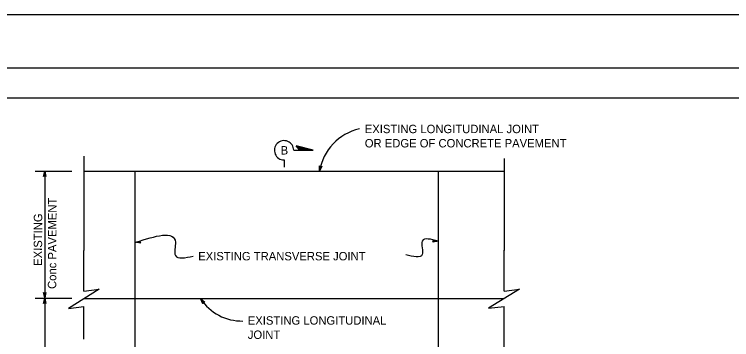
# Model space of a CAD drawing. Extents: x -894 to 866, y -476 to 714.
# Drawn here: x -166 to 431, y 443 to 714 of the extents above; entities that cross this region are included whole.
import ezdxf

# ---------------------------------------------------------------- set-up
doc = ezdxf.new("R2010")
doc.units = 0
for name, color, linetype in [('10 Sheet Format', 7, 'Continuous'), ('22 Misc Cnst Det', 7, 'Continuous'), ('56 Stage 3 Anno', 7, 'Continuous'), ('57 Undefined', 7, 'Continuous'), ('60 Nongeo Data', 7, 'Continuous')]:
    doc.layers.add(name, color=color, linetype=linetype)

msp = doc.modelspace()

# ---------------------------------------------------------------- linework, layer by layer
at = {"layer": '10 Sheet Format'}
for p, q in [((-863.43, 668.96), (836.57, 668.96)), ((-813.45, 643.96), (811.55, 643.96))]:
    msp.add_line(p, q, dxfattribs=at)
for points in [[(-894.04, 713.55), (865.96, 713.55), (865.96, -476.45), (-894.04, -476.45)], [(-863.43, 668.96), (836.59, 668.96), (836.59, -431.03), (-863.43, -431.03)]]:
    msp.add_lwpolyline(points, close=True, dxfattribs=at)
at = {"layer": '22 Misc Cnst Det'}
for p, q in [((82.76, 600.39), (68.55, 604.01)), ((71.48, 600.39), (68.55, 604.01)), ((81.59, 600.39), (68.85, 603.64)), ((66.48, 600.39), (82.76, 600.39)), ((80.42, 600.39), (69.15, 603.26)), ((79.25, 600.39), (69.46, 602.89)), ((78.08, 600.39), (69.76, 602.51)), ((76.92, 600.39), (70.07, 602.14)), ((75.75, 600.39), (70.37, 601.76)), ((74.58, 600.39), (70.68, 601.38)), ((73.41, 600.39), (70.98, 601.01)), ((72.24, 600.39), (71.28, 600.63)), ((58.44, 592.35), (58.44, 586.24))]:
    msp.add_line(p, q, dxfattribs=at)
msp.add_arc((58.44, 600.39), 8.04, 0.00004, 270.00053, dxfattribs=at)
at = {"layer": '56 Stage 3 Anno'}
for p, q in [((-108.39, 595.6), (-108.39, 517.11)), ((241.74, 593.67), (241.74, 517.11)), ((87.91, 582.91), (87.94, 587.52)), ((89.89, 587.07), (87.91, 582.91)), ((87.94, 587.52), (87.94, 587.52)), ((87.94, 587.52), (88.78, 586.71)), ((88.14, 583.92), (88.17, 587.28)), ((89.6, 586.97), (88.14, 583.92)), ((88.37, 584.93), (88.39, 587.1)), ((89.3, 586.86), (88.37, 584.93)), ((88.61, 585.94), (88.61, 586.86)), ((89.01, 586.79), (88.61, 585.94)), ((88.78, 586.71), (89.89, 587.07)), ((89.89, 587.07), (89.89, 587.07)), ((-141.91, 578.52), (-140.9, 583.02)), ((-141.64, 578.68), (-140.9, 581.99)), ((-141.37, 578.86), (-140.91, 580.95)), ((-141.11, 578.99), (-140.91, 579.91)), ((-140.91, 580.95), (-140.44, 578.83)), ((-140.91, 579.91), (-140.71, 579.01)), ((-140.9, 583.02), (-140.9, 583.02)), ((-140.9, 583.02), (-139.91, 578.52)), ((-140.9, 581.98), (-140.18, 578.7)), ((87.91, 582.91), (87.91, 582.91)), ((-140.9, 579.12), (-141.91, 578.52)), ((-141.91, 578.52), (-141.91, 578.52)), ((-139.91, 578.52), (-140.9, 579.12)), ((-139.91, 578.52), (-139.91, 578.52)), ((182.89, 524.84), (182.32, 525.86)), ((182.32, 525.86), (182.32, 525.86)), ((182.32, 525.86), (186.79, 524.73)), ((-65.59, 523.99), (-61.1, 525.01)), ((-61.08, 523.01), (-65.59, 523.99)), ((-65.59, 523.99), (-65.59, 523.99)), ((-61.25, 523.28), (-64.56, 524)), ((-64.55, 524), (-61.27, 524.74)), ((-63.52, 524), (-61.4, 524.48)), ((-61.43, 523.55), (-63.52, 524)), ((-62.48, 524.01), (-61.58, 524.21)), ((-61.56, 523.81), (-62.48, 524.01)), ((-61.1, 525.01), (-61.69, 524.01)), ((-61.69, 524.01), (-61.08, 523.01)), ((-61.1, 525.01), (-61.1, 525.01)), ((-61.08, 523.01), (-61.08, 523.01)), ((182.26, 523.86), (182.89, 524.84)), ((186.79, 524.73), (182.26, 523.86)), ((182.26, 523.86), (182.26, 523.86)), ((185.74, 524.75), (182.44, 524.12)), ((182.47, 525.59), (185.75, 524.76)), ((184.72, 524.79), (182.58, 524.38)), ((182.64, 525.31), (184.72, 524.79)), ((182.76, 525.05), (183.68, 524.82)), ((183.68, 524.82), (182.77, 524.64)), ((186.79, 524.73), (186.79, 524.73)), ((-140.92, 477.53), (-141.91, 482.03)), ((-141.91, 482.03), (-141.91, 482.03)), ((-141.91, 482.03), (-140.92, 481.43)), ((-140.92, 478.57), (-141.64, 481.85)), ((-140.91, 479.6), (-141.38, 481.72)), ((-140.91, 480.64), (-141.11, 481.55)), ((-140.92, 481.43), (-139.91, 482.03)), ((-139.91, 482.03), (-140.92, 477.53)), ((-140.18, 481.87), (-140.91, 478.57)), ((-140.45, 481.69), (-140.91, 479.6)), ((-140.71, 481.56), (-140.91, 480.64)), ((-139.91, 482.03), (-139.91, 482.03)), ((-141.88, 472.83), (-140.87, 477.33)), ((-140.87, 473.43), (-141.88, 472.83)), ((-141.88, 472.83), (-141.88, 472.83)), ((-141.61, 472.99), (-140.88, 476.29)), ((-141.34, 473.17), (-140.88, 475.26)), ((-141.08, 473.3), (-140.88, 474.22)), ((-140.92, 477.53), (-140.92, 477.53)), ((-140.88, 475.26), (-140.41, 473.14)), ((-140.88, 474.22), (-140.68, 473.31)), ((-140.87, 477.33), (-140.87, 477.33)), ((-140.87, 477.33), (-139.88, 472.83)), ((-140.87, 476.29), (-140.15, 473)), ((-139.88, 472.83), (-140.87, 473.43)), ((-139.88, 472.83), (-139.88, 472.83)), ((-9.28, 472.72), (-11.11, 476.95)), ((-11.11, 476.95), (-11.11, 476.95)), ((-11.11, 476.95), (-7.66, 473.89)), ((-9.16, 473.01), (-10.5, 476.11)), ((-10.5, 476.11), (-7.98, 473.88)), ((-9.05, 473.31), (-9.89, 475.27)), ((-9.89, 475.27), (-8.27, 473.83)), ((-8.91, 473.57), (-9.29, 474.43)), ((-9.29, 474.43), (-8.59, 473.82)), ((-8.82, 473.79), (-9.28, 472.72)), ((-9.28, 472.72), (-9.28, 472.72)), ((-7.66, 473.89), (-8.82, 473.79)), ((-7.66, 473.89), (-7.66, 473.89)), ((241.6, 443.41), (241.6, 349.05))]:
    msp.add_line(p, q, dxfattribs=at)
at = {"layer": '60 Nongeo Data'}
for p, q in [((-148.99, 582.93), (-118.39, 582.93)), ((-140.9, 582.93), (-140.9, 342.13)), ((-108.39, 582.93), (241.74, 582.93)), ((-65.5, 341.93), (-65.5, 582.93)), ((187.06, 341.93), (187.06, 582.93)), ((-108.4, 483.17), (-108.4, 517.07)), ((241.64, 483.27), (241.64, 517.17)), ((-148.99, 477.4), (-118.39, 477.4)), ((-108.39, 476.93), (241.6, 476.93)), ((-108.4, 443.3), (-108.4, 470.37)), ((241.64, 443.4), (241.64, 470.47))]:
    msp.add_line(p, q, dxfattribs=at)
for points in [[(-108.4, 483.17), (-95.6, 484.77), (-121.2, 468.77), (-108.4, 470.37)], [(241.64, 483.27), (254.44, 484.87), (228.84, 468.87), (241.64, 470.47)]]:
    msp.add_lwpolyline(points, dxfattribs=at)
for centre, radius, start, end in [((130.94, 575.79), 43.61, 102.87416, 170.57167), ((23.21, 499.21), 40.91, 213.01434, 271.24536)]:
    msp.add_arc(centre, radius, start, end, dxfattribs=at)
for points in [[(-65.07, 523.88), (-32.1, 523.88), (-32.1, 512.77), (-17.24, 512.38)], [(186.96, 524.77), (173.49, 524.77), (173.49, 513.66), (159.72, 513.28)]]:
    msp.add_spline(points, degree=3, dxfattribs=at)

# ---------------------------------------------------------------- texts
at = {"layer": '57 Undefined'}
for s, p in [('EXISTING LONGITUDINAL JOINT', (125.67, 614.66)), ('OR EDGE OF CONCRETE PAVEMENT', (125.67, 602.79)), ('B', (55.6, 596.89)), ('EXISTING TRANSVERSE JOINT', (-13.09, 508.77)), ('EXISTING LONGITUDINAL ', (28.21, 455.26)), ('JOINT', (28.21, 443.39))]:
    msp.add_text(s, height=7, dxfattribs=at).set_placement(p)
for s, p in [('Conc PAVEMENT', (-131.35, 484.98)), ('EXISTING', (-143.16, 504.19))]:
    msp.add_text(s, height=7, rotation=89.79184, dxfattribs=at).set_placement(p)

doc.saveas('drawing.dxf')
